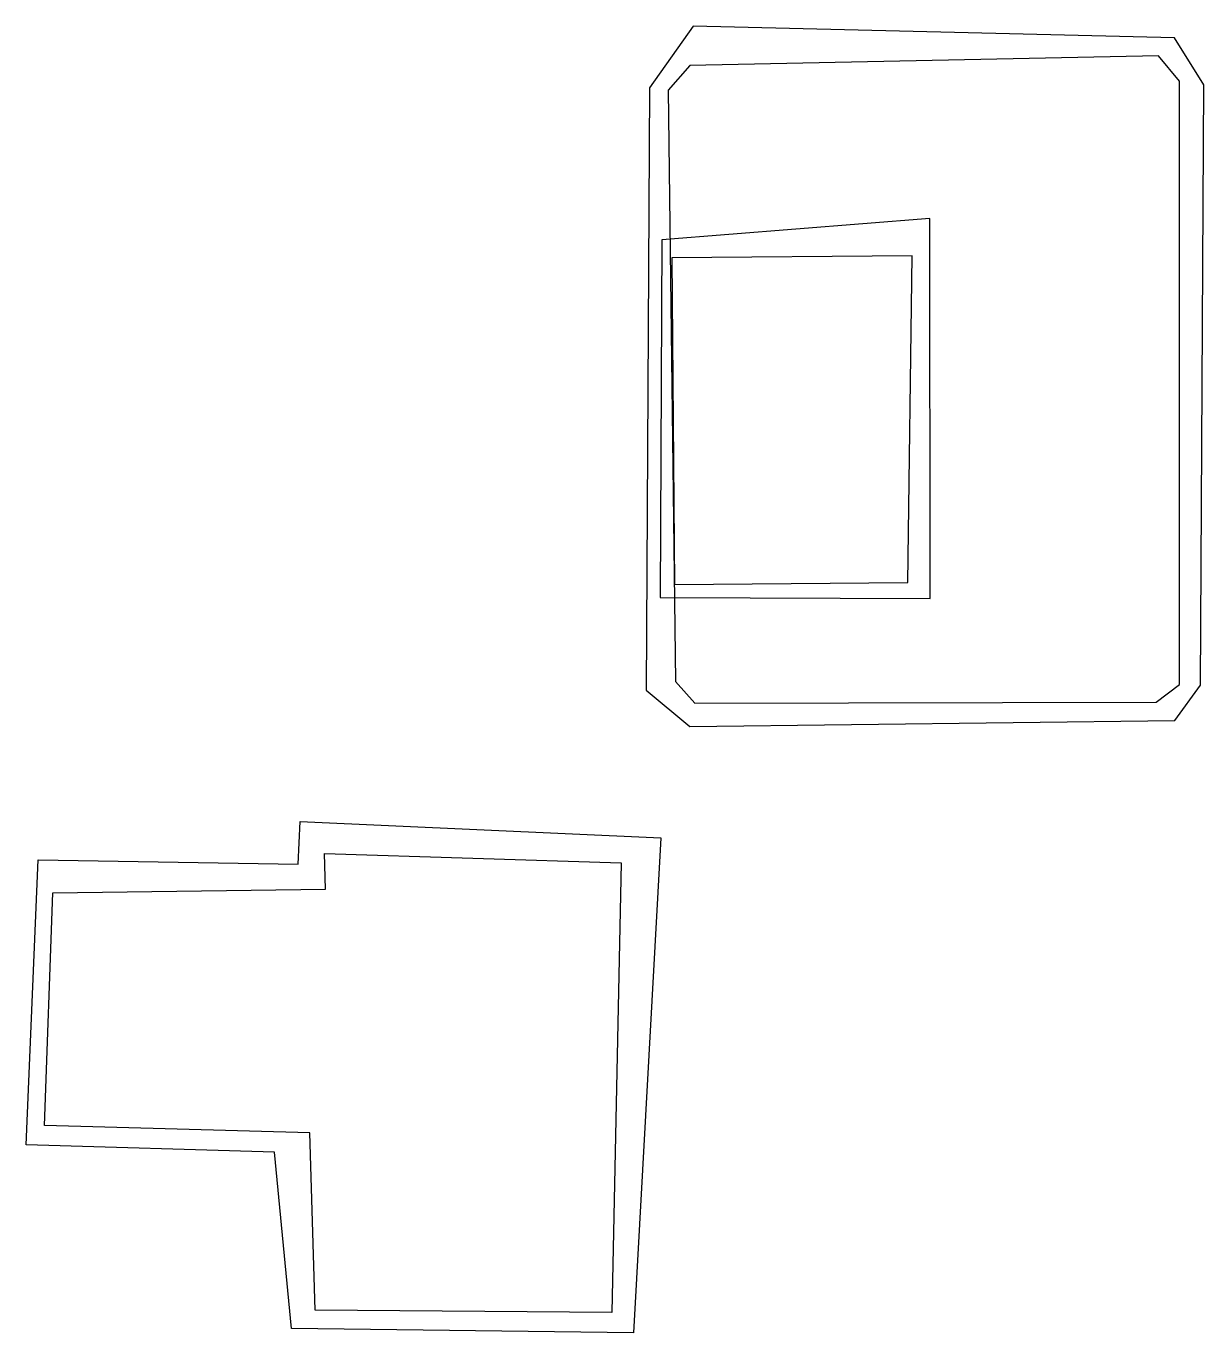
# Model space of a CAD drawing. Extents: x 457359.6 to 457382.5, y 2531838.5 to 2531863.8.
import ezdxf

# ---------------------------------------------------------------- set-up
doc = ezdxf.new("R2010")
doc.units = 0
doc.header["$MEASUREMENT"] = 0
doc.layers.add('一般房屋', color=4, linetype='CONTINUOUS')

msp = doc.modelspace()

# ---------------------------------------------------------------- linework, layer by layer
at = {"layer": '一般房屋', "linetype": 'CONTINUOUS', "flags": 128}
for points in [[(457372.511026, 2531850.232107, 10.317694), (457381.923529, 2531850.347966, 10.317694), (457382.419864, 2531851.031319, 10.317694), (457382.485436, 2531862.687634, 10.317694), (457381.913173, 2531863.596779, 10.317694), (457372.5759, 2531863.82518, 10.317694), (457371.724659, 2531862.629021, 10.317694), (457371.65848, 2531850.938493, 10.317694)], [(457381.558197, 2531850.70479, 11.164689), (457382.013455, 2531851.042596, 11.164689), (457382.011064, 2531862.757999, 11.164689), (457381.60487, 2531863.248746, 11.164689), (457372.511178, 2531863.058241, 11.164689), (457372.088081, 2531862.581651, 11.164689), (457372.232909, 2531851.106057, 11.164689), (457372.605736, 2531850.684994, 11.164689)], [(457371.9322, 2531852.735667, 13.282177), (457377.172911, 2531852.71509, 13.282177), (457377.164086, 2531860.092935, 13.282177), (457371.961698, 2531859.676065, 13.282177)], [(457376.737742, 2531853.024662, 13.68999), (457376.825687, 2531859.363654, 13.68999), (457372.160842, 2531859.328388, 13.68999), (457372.210714, 2531852.987128, 13.68999)], [(457371.416844, 2531838.4602, 13.762141), (457364.774331, 2531838.546387, 13.762141), (457364.448286, 2531841.969925, 13.762141), (457359.626372, 2531842.107579, 13.762141), (457359.861084, 2531847.643878, 13.762141), (457364.904445, 2531847.557645, 13.762141), (457364.946471, 2531848.383852, 13.762141), (457371.94342, 2531848.071279, 13.762141)], [(457370.992941, 2531838.854622, 14.515026), (457365.236802, 2531838.898105, 14.515026), (457365.131806, 2531842.342481, 14.515026), (457359.983571, 2531842.485665, 14.515026), (457360.145187, 2531846.999493, 14.515026), (457365.43496, 2531847.074283, 14.515026), (457365.419468, 2531847.763063, 14.515026), (457371.173202, 2531847.582066, 14.515026)]]:
    msp.add_polyline3d(points, close=True, dxfattribs=at)

doc.saveas('drawing.dxf')
